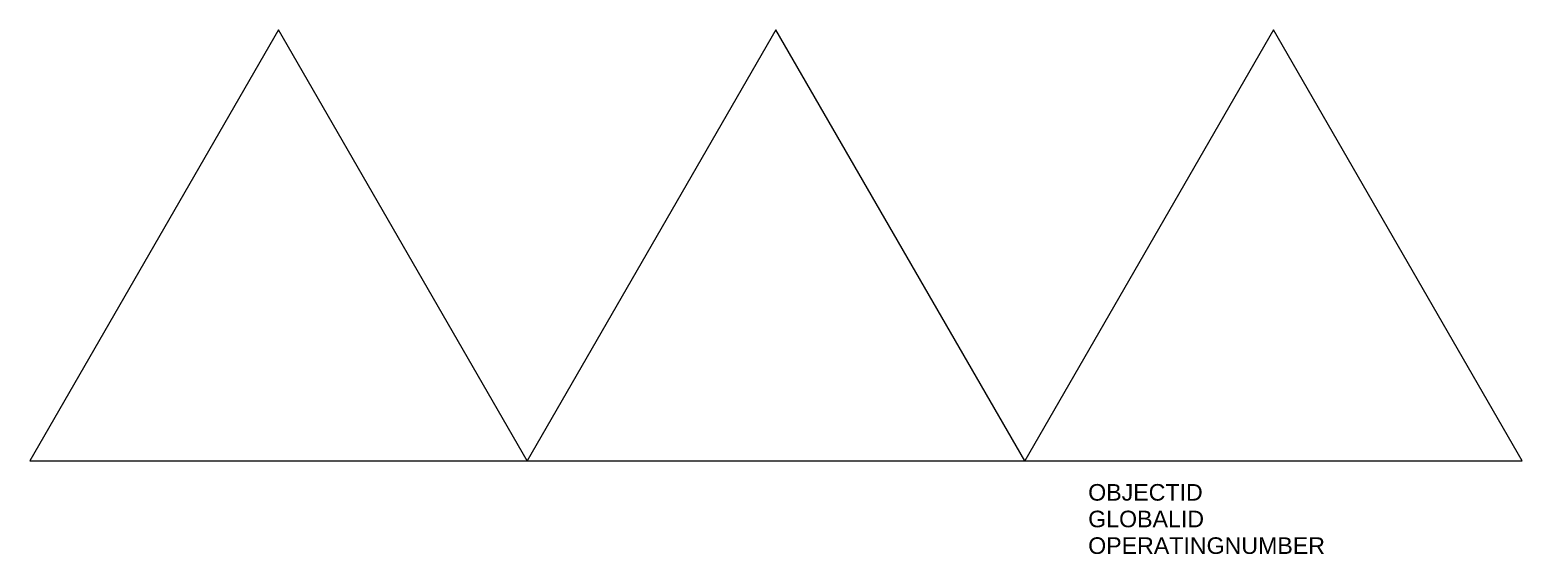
# Model space of a CAD drawing. Header units: feet. Extents: x -0.225 to 0.225, y 0.052 to 0.21.
import ezdxf

# ---------------------------------------------------------------- set-up
doc = ezdxf.new("R2010")
doc.units = ezdxf.units.FT
doc.header["$LTSCALE"] = 50
doc.header["$MEASUREMENT"] = 0
doc.linetypes.add('EESLU', pattern=[2, 1, 1])
doc.styles.get("Standard").update_dxf_attribs({"font": 'arial.ttf'})

msp = doc.modelspace()

# ---------------------------------------------------------------- linework, layer by layer
at = {"color": 0, "linetype": 'ByBlock'}
for points in [[(-0.225, 0.08), (-0.075, 0.08), (-0.15, 0.2099), (-0.15, 0.2099)], [(-0.075, 0.08), (0.075, 0.08), (0, 0.2099), (0, 0.2099)], [(0.075, 0.08), (0.225, 0.08), (0.15, 0.2099), (0.15, 0.2099)]]:
    msp.add_lwpolyline(points, close=True, dxfattribs=at)

# ---------------------------------------------------------------- texts
at = {"color": 0, "linetype": 'EESLU', "flags": 1}
for tag, p in [('OBJECTID', (0.09414, 0.06798)), ('GLOBALID', (0.09414, 0.05995)), ('OPERATINGNUMBER', (0.09414, 0.05192))]:
    msp.add_attdef(tag, p, '', height=0.005, dxfattribs=at)

doc.saveas('drawing.dxf')
